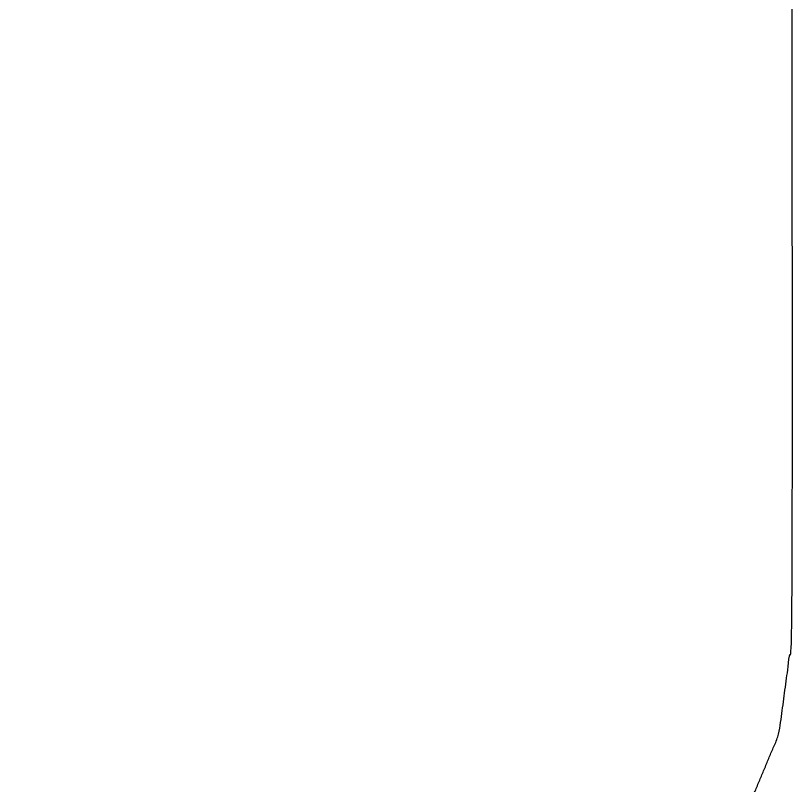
# Model space of a CAD drawing. Header units: millimetres. Extents: x 3429 to 24139, y -631 to 9878.
# Drawn here: x 9118.292 to 9121.834, y 3618.113 to 3621.622 of the extents above; entities that cross this region are included whole.
import ezdxf

# ---------------------------------------------------------------- set-up
doc = ezdxf.new("R2010")
doc.units = ezdxf.units.MM
doc.layers.add('multid_gorunus_5', color=193, linetype='Continuous', lineweight=5)

# ---------------------------------------------------------------- blocks, each defined once
blk = doc.blocks.new('grup-2')
at = {"layer": 'multid_gorunus_5', "lineweight": -3}
blk.add_open_spline([(1809.2824, 6080.3092), (1827.3966, 6080.3092), (1844.9108, 6080.3092), (1845.1721, 6080.335), (1845.4333, 6080.3608), (1845.6733, 6080.4342), (1845.9132, 6080.5077), (1846.125, 6080.6229), (1846.3367, 6080.7381), (1846.5134, 6080.8892), (1846.69, 6081.0403), (1846.8247, 6081.2214), (1846.9594, 6081.4026), (1847.0453, 6081.6078), (1847.1311, 6081.8131), (1847.1613, 6082.0366), (1847.1914, 6082.2602), (1847.1914, 6088.3754), (1847.1914, 6094.4907), (1847.1914, 6100.6059), (1847.1914, 6107.1212), (1847.1914, 6113.2365), (1847.1914, 6119.3518), (1847.1914, 6125.467), (1847.1914, 6131.5823), (1847.1613, 6131.8058), (1847.1311, 6132.0293), (1847.0453, 6132.2345), (1846.9594, 6132.4398), (1846.8247, 6132.6209), (1846.69, 6132.8021), (1846.5134, 6132.9532), (1846.3367, 6133.1043), (1846.125, 6133.2195), (1845.9132, 6133.3348), (1845.6733, 6133.4082), (1845.4333, 6133.4817), (1845.1721, 6133.5074), (1844.9108, 6133.5332), (1827.4105, 6133.5332), (1809.3102, 6133.5333)], degree=2, knots=[21, 21, 21, 22, 22, 23, 23, 24, 24, 25, 25, 26, 26, 27, 27, 28, 28, 29, 29, 30, 30, 31, 31, 32, 32, 33, 33, 34, 34, 35, 35, 36, 36, 37, 37, 38, 38, 39, 39, 40, 40, 40.999234, 40.999234, 40.999234], dxfattribs=at)
blk.add_open_spline([(1809.2824, 6080.3092), (1827.3966, 6080.3092), (1844.9108, 6080.3092), (1845.1721, 6080.335), (1845.4333, 6080.3608), (1845.6733, 6080.4342), (1845.9132, 6080.5077), (1846.125, 6080.6229), (1846.3367, 6080.7381), (1846.5134, 6080.8892), (1846.69, 6081.0403), (1846.8247, 6081.2214), (1846.9594, 6081.4026), (1847.0453, 6081.6078), (1847.1311, 6081.8131), (1847.1613, 6082.0366), (1847.1914, 6082.2602), (1847.1914, 6088.3754), (1847.1914, 6094.4907), (1847.1914, 6100.6059), (1847.1914, 6107.1212), (1847.1914, 6113.2365), (1847.1914, 6119.3518), (1847.1914, 6125.467), (1847.1914, 6131.5823), (1847.1613, 6131.8058), (1847.1311, 6132.0293), (1847.0453, 6132.2345), (1846.9594, 6132.4398), (1846.8247, 6132.6209), (1846.69, 6132.8021), (1846.5134, 6132.9532), (1846.3367, 6133.1043), (1846.125, 6133.2195), (1845.9132, 6133.3348), (1845.6733, 6133.4082), (1845.4333, 6133.4817), (1845.1721, 6133.5074), (1844.9108, 6133.5332), (1827.4105, 6133.5332), (1809.3102, 6133.5333)], degree=2, knots=[21, 21, 21, 22, 22, 23, 23, 24, 24, 25, 25, 26, 26, 27, 27, 28, 28, 29, 29, 30, 30, 31, 31, 32, 32, 33, 33, 34, 34, 35, 35, 36, 36, 37, 37, 38, 38, 39, 39, 40, 40, 40.999234, 40.999234, 40.999234], dxfattribs=at)

msp = doc.modelspace()

# ---------------------------------------------------------------- block references
msp.add_blockref('grup-2', (7274.642, -2463.4649))

doc.saveas('drawing.dxf')
